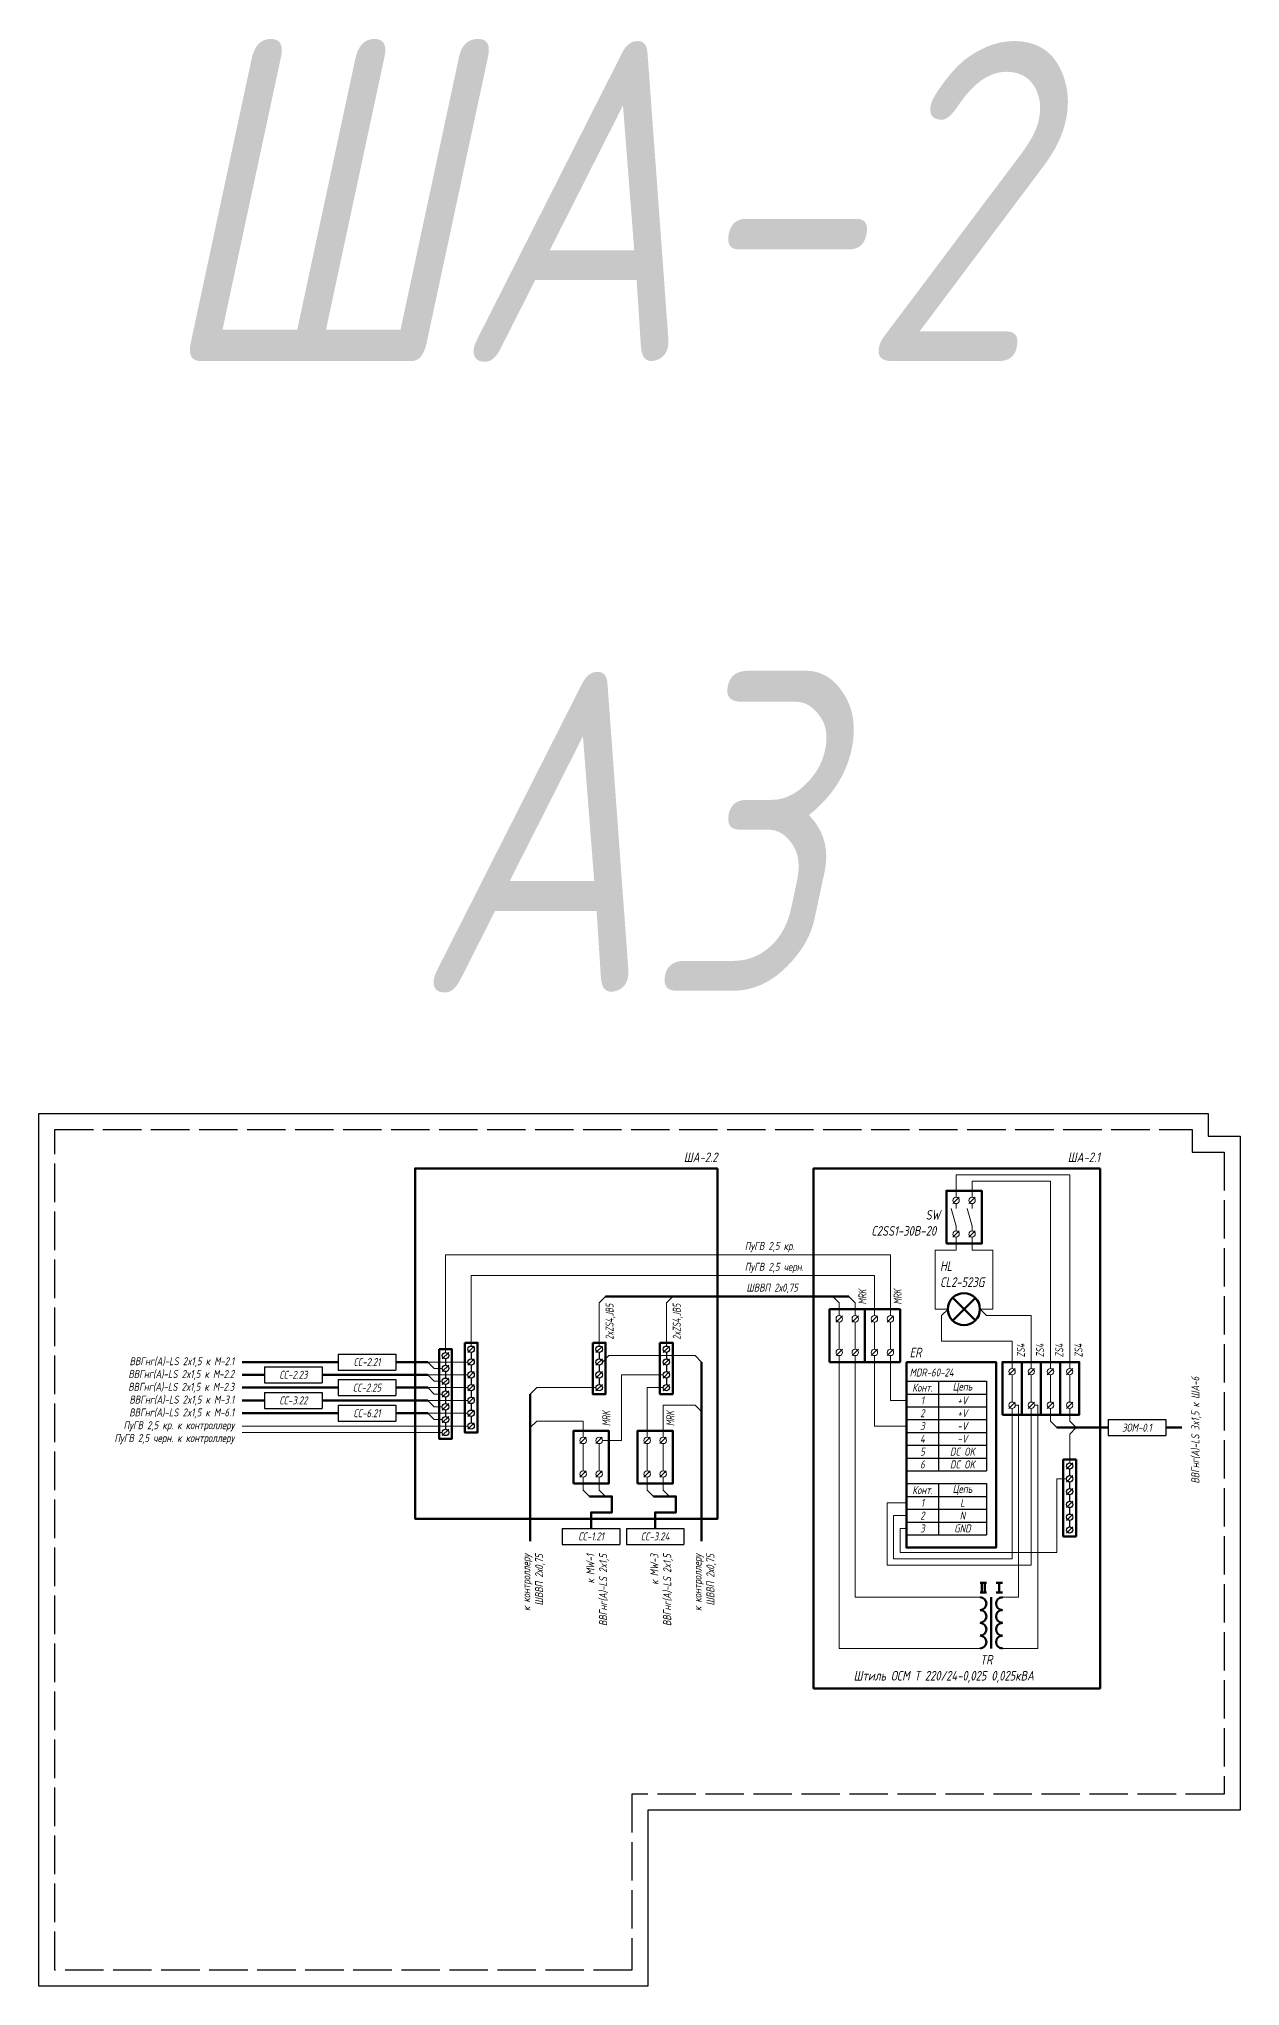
# Model space of a CAD drawing. Header units: millimetres. Extents: x 1708 to 7974, y -337 to 1827.
# Drawn here: x 5599 to 5974, y 1218 to 1827 of the extents above; entities that cross this region are included whole.
import ezdxf
from ezdxf.enums import TextEntityAlignment as Align

# ---------------------------------------------------------------- set-up
doc = ezdxf.new("R2010")
doc.units = ezdxf.units.MM
doc.linetypes.add('ACAD_ISO02W100', pattern=[15, 12, -3])
doc.layers.add('noprint', color=2, linetype='Continuous', plot=False)
doc.styles.add('textstyle16', font='isocpeui.ttf', dxfattribs={"width": 0.8})
doc.styles.add('textstyle17', font='isocpeui.ttf', dxfattribs={"width": 0.8})
doc.styles.add('textstyle377', font='isocpeui.ttf', dxfattribs={"width": 0.8})
doc.styles.add('textstyle378', font='isocpeui.ttf', dxfattribs={"width": 0.8})
doc.styles.add('textstyle379', font='isocpeui.ttf', dxfattribs={"width": 0.8})
doc.styles.add('textstyle381', font='isocpeui.ttf', dxfattribs={"width": 0.8})
doc.styles.add('textstyle382', font='isocpeui.ttf', dxfattribs={"width": 0.8})
doc.styles.add('textstyle383', font='isocpeui.ttf', dxfattribs={"width": 0.8})
doc.styles.add('textstyle385', font='isocpeui.ttf', dxfattribs={"width": 0.8})
doc.styles.add('textstyle386', font='isocpeui.ttf', dxfattribs={"width": 0.8})
doc.styles.add('textstyle387', font='isocpeui.ttf', dxfattribs={"width": 0.8})
doc.styles.add('textstyle388', font='isocpeui.ttf', dxfattribs={"width": 0.8})
doc.styles.add('textstyle389', font='isocpeui.ttf', dxfattribs={"width": 0.8})
doc.styles.add('textstyle390', font='isocpeui.ttf', dxfattribs={"width": 0.8})
doc.styles.add('textstyle391', font='isocpeui.ttf', dxfattribs={"width": 0.8})
doc.styles.add('textstyle392', font='isocpeui.ttf', dxfattribs={"width": 0.8})
doc.styles.add('ГОСТ-ISOCPEUR', font='isocpeui.ttf', dxfattribs={"width": 0.8})

# ---------------------------------------------------------------- blocks, each defined once
blk = doc.blocks.new('клемма проходная')
at = {"color": 0, "lineweight": 13}
for p, q in [((2, 12.5), (3.98, 14.48)), ((3, 12.5), (3, 4)), ((2, 2), (3.98, 3.98))]:
    blk.add_line(p, q, dxfattribs=at)
at = {"color": 0, "lineweight": 70}
blk.add_lwpolyline([(0, 0), (0, 16.5), (6, 16.5), (6, 0)], close=True, dxfattribs=at)
at = {"color": 0, "lineweight": 13}
for centre in [(3, 13.5), (3, 3)]:
    blk.add_circle(centre, 1, dxfattribs=at)
blk = doc.blocks.new('клемма проходная 2хур.')
at = {"color": 0, "lineweight": 13}
for p, q in [((2, 12.5), (3.98, 14.48)), ((3, 12.5), (3, 4)), ((7, 12.5), (8.98, 14.48)), ((8, 12.5), (8, 4)), ((2, 2), (3.98, 3.98)), ((7, 2), (8.98, 3.98))]:
    blk.add_line(p, q, dxfattribs=at)
at = {"color": 0, "lineweight": 70}
blk.add_lwpolyline([(0, 0), (0, 16.5), (11, 16.5), (11, 0)], close=True, dxfattribs=at)
at = {"color": 0, "lineweight": 13}
for centre in [(3, 13.5), (8, 13.5), (3, 3), (8, 3)]:
    blk.add_circle(centre, 1, dxfattribs=at)
blk = doc.blocks.new('трансформатор')
at = {"lineweight": 50}
for p, q in [((-3.5, 4.5), (-1.5, 4.5)), ((-3.5, 1.5), (-1.5, 1.5)), ((-2.5, 1.5), (-2.5, 4.5)), ((1.5, 4.5), (3.5, 4.5)), ((1.5, 1.5), (3.5, 1.5)), ((2, 1.5), (2, 4.5)), ((3, 1.5), (3, 4.5))]:
    blk.add_line(p, q, dxfattribs=at)
at = {"lineweight": 100}
blk.add_line((0, 0), (0, -16), dxfattribs=at)
at = {"lineweight": 50}
for centre, start, end in [((-3.5, -2), 270, 90), ((3.5, -2), 90, 270), ((-3.5, -6), 270, 90), ((3.5, -6), 90, 270), ((-3.5, -10), 270, 90), ((-3.5, -14), 270, 90), ((3.5, -10), 90, 270), ((3.5, -14), 90, 270)]:
    blk.add_arc(centre, 2, start, end, dxfattribs=at)
blk = doc.blocks.new('клемма на 6')
for p, q in [((1, -1), (3, -3)), ((3, -2), (5, -2)), ((5, -1), (7, -3)), ((7, -2), (9, -2)), ((9, -1), (11, -3)), ((11, -2), (13, -2)), ((13, -1), (15, -3)), ((15, -2), (17, -2)), ((17, -1), (19, -3)), ((19, -2), (21, -2)), ((21, -1), (23, -3))]:
    blk.add_line(p, q)
at = {"lineweight": 70}
blk.add_lwpolyline([(0, -4), (0, 0), (24, 0), (24, -4)], close=True, dxfattribs=at)
for centre in [(2, -2), (6, -2), (10, -2), (14, -2), (18, -2), (22, -2)]:
    blk.add_circle(centre, 1)
blk = doc.blocks.new('*T95')
at = {"color": 0, "linetype": 'ByBlock', "lineweight": -2, "transparency": 16777216}
for p, q in [((0, 0), (18, 0)), ((0, 0), (0, -5)), ((18, 0), (18, -5)), ((0, -5), (18, -5))]:
    blk.add_line(p, q, dxfattribs=at)
at = {"color": 0, "transparency": 16777216, "insert": (9, -2.5), "char_height": 2.5, "width": 17, "attachment_point": 5, "style": 'ГОСТ-ISOCPEUR'}
blk.add_mtext('{ЭОМ-0.1}', dxfattribs=at)
blk = doc.blocks.new('клемма на 4')
for p, q in [((3, 27), (1, 25)), ((2, 25), (2, 23)), ((3, 23), (1, 21)), ((3, 19), (1, 17)), ((2, 21), (2, 19)), ((3, 15), (1, 13)), ((2, 17), (2, 15))]:
    blk.add_line(p, q)
at = {"lineweight": 70}
blk.add_lwpolyline([(0, 28), (4, 28), (4, 12), (0, 12)], close=True, dxfattribs=at)
for centre in [(2, 26), (2, 22), (2, 18), (2, 14)]:
    blk.add_circle(centre, 1)
blk = doc.blocks.new('клемма на 7')
for p, q in [((3, -1), (1, -3)), ((3, -5), (1, -7)), ((2, -3), (2, -5)), ((3, -9), (1, -11)), ((2, -7), (2, -9)), ((2, -11), (2, -13)), ((3, -13), (1, -15)), ((3, -17), (1, -19)), ((2, -15), (2, -17)), ((3, -21), (1, -23)), ((2, -19), (2, -21)), ((2, -23), (2, -25)), ((3, -25), (1, -27))]:
    blk.add_line(p, q)
at = {"lineweight": 70}
blk.add_lwpolyline([(0, 0), (4, 0), (4, -28), (0, -28)], close=True, dxfattribs=at)
for centre in [(2, -2), (2, -6), (2, -10), (2, -14), (2, -18), (2, -22), (2, -26)]:
    blk.add_circle(centre, 1)
blk = doc.blocks.new('*T96')
at = {"color": 0, "linetype": 'ByBlock', "lineweight": -2, "transparency": 16777216}
for p, q in [((0, 0), (18, 0)), ((0, 0), (0, -5)), ((18, 0), (18, -5)), ((0, -5), (18, -5))]:
    blk.add_line(p, q, dxfattribs=at)
at = {"color": 0, "transparency": 16777216, "insert": (9, -2.5), "char_height": 2.5, "width": 17, "attachment_point": 5, "style": 'ГОСТ-ISOCPEUR'}
blk.add_mtext('СС-1.21', dxfattribs=at)
blk = doc.blocks.new('*T97')
at = {"color": 0, "linetype": 'ByBlock', "lineweight": -2, "transparency": 16777216}
for p, q in [((0, 0), (18, 0)), ((0, 0), (0, -5)), ((18, 0), (18, -5)), ((0, -5), (18, -5))]:
    blk.add_line(p, q, dxfattribs=at)
at = {"color": 0, "transparency": 16777216, "insert": (9, -2.5), "char_height": 2.5, "width": 17, "attachment_point": 5, "style": 'ГОСТ-ISOCPEUR'}
blk.add_mtext('СС-3.24', dxfattribs=at)
blk = doc.blocks.new('*T98')
at = {"color": 0, "linetype": 'ByBlock', "lineweight": -2, "transparency": 16777216}
for p, q in [((0, 0), (18, 0)), ((0, 0), (0, -5)), ((18, 0), (18, -5)), ((0, -5), (18, -5))]:
    blk.add_line(p, q, dxfattribs=at)
at = {"color": 0, "transparency": 16777216, "insert": (9, -2.5), "char_height": 2.5, "width": 17, "attachment_point": 5, "style": 'ГОСТ-ISOCPEUR'}
blk.add_mtext('СС-2.21', dxfattribs=at)
blk = doc.blocks.new('*T99')
at = {"color": 0, "linetype": 'ByBlock', "lineweight": -2, "transparency": 16777216}
for p, q in [((0, 0), (18, 0)), ((0, 0), (0, -5)), ((18, 0), (18, -5)), ((0, -5), (18, -5))]:
    blk.add_line(p, q, dxfattribs=at)
at = {"color": 0, "transparency": 16777216, "insert": (9, -2.5), "char_height": 2.5, "width": 17, "attachment_point": 5, "style": 'ГОСТ-ISOCPEUR'}
blk.add_mtext('СС-2.23', dxfattribs=at)
blk = doc.blocks.new('*T100')
at = {"color": 0, "linetype": 'ByBlock', "lineweight": -2, "transparency": 16777216}
for p, q in [((0, 0), (18, 0)), ((0, 0), (0, -5)), ((18, 0), (18, -5)), ((0, -5), (18, -5))]:
    blk.add_line(p, q, dxfattribs=at)
at = {"color": 0, "transparency": 16777216, "insert": (9, -2.5), "char_height": 2.5, "width": 17, "attachment_point": 5, "style": 'ГОСТ-ISOCPEUR'}
blk.add_mtext('СС-2.25', dxfattribs=at)
blk = doc.blocks.new('*T101')
at = {"color": 0, "linetype": 'ByBlock', "lineweight": -2, "transparency": 16777216}
for p, q in [((0, 0), (18, 0)), ((0, 0), (0, -5)), ((18, 0), (18, -5)), ((0, -5), (18, -5))]:
    blk.add_line(p, q, dxfattribs=at)
at = {"color": 0, "transparency": 16777216, "insert": (9, -2.5), "char_height": 2.5, "width": 17, "attachment_point": 5, "style": 'ГОСТ-ISOCPEUR'}
blk.add_mtext('СС-3.22', dxfattribs=at)
blk = doc.blocks.new('*T102')
at = {"color": 0, "linetype": 'ByBlock', "lineweight": -2, "transparency": 16777216}
for p, q in [((0, 0), (18, 0)), ((0, 0), (0, -5)), ((18, 0), (18, -5)), ((0, -5), (18, -5))]:
    blk.add_line(p, q, dxfattribs=at)
at = {"color": 0, "transparency": 16777216, "insert": (9, -2.5), "char_height": 2.5, "width": 17, "attachment_point": 5, "style": 'ГОСТ-ISOCPEUR'}
blk.add_mtext('СС-6.21', dxfattribs=at)

msp = doc.modelspace()

# ---------------------------------------------------------------- linework, layer by layer
at = {"lineweight": 13}
for p, q in [((5884.5, 1463), (5886.48, 1464.98)), ((5889.5, 1463), (5891.48, 1464.98)), ((5884.5, 1452.5), (5886.48, 1454.48)), ((5889.5, 1452.5), (5891.48, 1454.48))]:
    msp.add_line(p, q, dxfattribs=at)
at = {"lineweight": 50}
for p, q in [((5884.45, 1433.55), (5891.52, 1426.48)), ((5891.52, 1433.52), (5884.45, 1426.45)), ((5917, 1393), (5933, 1393)), ((5951, 1393), (5956, 1393))]:
    msp.add_line(p, q, dxfattribs=at)
at = {"color": 0, "lineweight": -2}
for p, q in [((5870, 1407.5), (5895, 1407.5)), ((5870, 1407.5), (5870, 1391.5)), ((5880, 1407.5), (5880, 1379.5)), ((5895, 1407.5), (5895, 1379.5)), ((5870, 1403.5), (5895, 1403.5)), ((5870, 1399.5), (5895, 1399.5)), ((5870, 1395.5), (5895, 1395.5)), ((5870, 1391.5), (5895, 1391.5)), ((5870, 1387.5), (5895, 1387.5)), ((5870, 1383.5), (5895, 1383.5)), ((5870, 1379.5), (5895, 1379.5)), ((5870, 1375.5), (5895, 1375.5)), ((5870, 1375.5), (5870, 1359.5)), ((5880, 1375.5), (5880, 1359.5)), ((5895, 1375.5), (5895, 1359.5)), ((5870, 1371.5), (5895, 1371.5)), ((5870, 1367.5), (5895, 1367.5)), ((5870, 1363.5), (5895, 1363.5)), ((5870, 1359.5), (5895, 1359.5))]:
    msp.add_line(p, q, dxfattribs=at)
at = {"lineweight": 100}
for points in [[(5811, 1474), (5716.5, 1474), (5716.5, 1364.5), (5811, 1364.5)], [(5930.5, 1474), (5841, 1474), (5841, 1311.5), (5930.5, 1311.5)]]:
    msp.add_lwpolyline(points, close=True, dxfattribs=at)
at = {"lineweight": 70}
for points in [[(5882.5, 1450.5), (5882.5, 1467), (5893.5, 1467), (5893.5, 1450.5)], [(5870, 1413.5), (5870, 1355.5), (5898, 1355.5), (5898, 1413.5)]]:
    msp.add_lwpolyline(points, close=True, dxfattribs=at)
at = {"lineweight": 13}
for points in [[(5921, 1411.5), (5921, 1472), (5885.5, 1472), (5885.5, 1465)], [(5890.5, 1465), (5890.5, 1470), (5915, 1470), (5915, 1411.5)], [(5885.5, 1454.5), (5885.5, 1456), (5884, 1461.5)], [(5885.5, 1463), (5885.5, 1461.5)], [(5890.5, 1454.5), (5890.5, 1456), (5889, 1461.5)], [(5890.5, 1463), (5890.5, 1461.5)], [(5885.5, 1452.5), (5885.5, 1448.5), (5879, 1448.5), (5879, 1430)], [(5890.5, 1452.5), (5890.5, 1448.5), (5897, 1448.5), (5897, 1430)], [(5865, 1428), (5865, 1447), (5726, 1447), (5726, 1416.5)], [(5860, 1428), (5860, 1440.5), (5734, 1440.5), (5734, 1418.5)], [(5774, 1418.5), (5774, 1432), (5776, 1434)], [(5795, 1418.5), (5795, 1432), (5797, 1434)], [(5849, 1428), (5849, 1432), (5847, 1434)], [(5854, 1428), (5854, 1432), (5852, 1434)], [(5879, 1430), (5883, 1430)], [(5883, 1430), (5881, 1428), (5881, 1420), (5903, 1420), (5903, 1411.5)], [(5897, 1430), (5893, 1430)], [(5893, 1430), (5895, 1428), (5909, 1428), (5909, 1411.5)], [(5733, 1413.5), (5720.5, 1413.5)], [(5725, 1411.5), (5722.5, 1411.5), (5720.5, 1413.5)], [(5775, 1413.5), (5777, 1415.5), (5804, 1415.5), (5806, 1413.5)], [(5849, 1415.5), (5849, 1324), (5893, 1324)], [(5893, 1340), (5854, 1340), (5854, 1415.5)], [(5870, 1393.5), (5860, 1393.5), (5860, 1415.5)], [(5870, 1401.5), (5865, 1401.5), (5865, 1415.5)], [(5733, 1409.5), (5720.5, 1409.5)], [(5725, 1407.5), (5722.5, 1407.5), (5720.5, 1409.5)], [(5733, 1405.5), (5720.5, 1405.5)], [(5725, 1403.5), (5722.5, 1403.5), (5720.5, 1405.5)], [(5773, 1405.5), (5754.5, 1405.5), (5752.5, 1403.5)], [(5794, 1409.5), (5781, 1409.5), (5781, 1389), (5775, 1389)], [(5789, 1390), (5789, 1405.5), (5794, 1405.5)], [(5733, 1401.5), (5720.5, 1401.5)], [(5725, 1399.5), (5722.5, 1399.5), (5720.5, 1401.5)], [(5794, 1390), (5794, 1400), (5804, 1400), (5806, 1398)], [(5910, 1400), (5911, 1400), (5911, 1324), (5900, 1324)], [(5904, 1400), (5905, 1400), (5905, 1340), (5900, 1340)], [(5733, 1393.5), (5662.5, 1393.5)], [(5733, 1397.5), (5720.5, 1397.5)], [(5725, 1395.5), (5722.5, 1395.5), (5720.5, 1397.5)], [(5769, 1390), (5769, 1395), (5754.5, 1395), (5752.5, 1393)], [(5909, 1399), (5909, 1350), (5864, 1350), (5864, 1369.5), (5870, 1369.5)], [(5903, 1399), (5903, 1352), (5866, 1352), (5866, 1365.5), (5870, 1365.5)], [(5915, 1399), (5915, 1395), (5917, 1393)], [(5921, 1399), (5921, 1395), (5923, 1393)], [(5725, 1391.5), (5662.5, 1391.5)], [(5921, 1382), (5921, 1391), (5923, 1393)], [(5769, 1377.5), (5769, 1373.5), (5771, 1371.5)], [(5774, 1377.5), (5774, 1373.5), (5776, 1371.5)], [(5789, 1377.5), (5789, 1373.5), (5791, 1371.5)], [(5794, 1377.5), (5794, 1373.5), (5796, 1371.5)], [(5870, 1361.5), (5868, 1361.5), (5868, 1354), (5917, 1354), (5917, 1377), (5920, 1377)]]:
    msp.add_lwpolyline(points, dxfattribs=at)
at = {"lineweight": 50}
for points in [[(5852, 1434), (5776, 1434)], [(5692.5, 1413.5), (5662.5, 1413.5)], [(5720.5, 1413.5), (5710.5, 1413.5)], [(5806, 1413.5), (5806, 1357.5)], [(5669.5, 1409.5), (5662.5, 1409.5)], [(5692.5, 1405.5), (5662.5, 1405.5)], [(5720.5, 1409.5), (5687.5, 1409.5)], [(5720.5, 1405.5), (5710.5, 1405.5)], [(5669.5, 1401.5), (5662.5, 1401.5)], [(5720.5, 1401.5), (5687.5, 1401.5)], [(5752.5, 1403.5), (5752.5, 1357.5)], [(5692.5, 1397.5), (5662.5, 1397.5)], [(5720.5, 1397.5), (5710.5, 1397.5)]]:
    msp.add_lwpolyline(points, dxfattribs=at)
at = {"lineweight": 50, "flags": 128}
for points in [[(5771, 1371.5), (5778, 1371.5), (5778, 1366.5), (5771.5, 1366.5), (5771.5, 1361.5)], [(5791, 1371.5), (5798, 1371.5), (5798, 1366.5), (5791.5, 1366.5), (5791.5, 1361.5)]]:
    msp.add_lwpolyline(points, dxfattribs=at)
at = {"lineweight": 13}
for centre in [(5885.5, 1464), (5890.5, 1464), (5885.5, 1453.5), (5890.5, 1453.5)]:
    msp.add_circle(centre, 1, dxfattribs=at)
at = {"lineweight": 50}
msp.add_circle((5887.96, 1430), 5, dxfattribs=at)
at = {"layer": 'noprint'}
msp.add_lwpolyline([(5599, 1491.12), (5964.21, 1491.12), (5964.21, 1484.12), (5974.21, 1484.12), (5974.21, 1273.5), (5789.21, 1273.5), (5789.21, 1218.5), (5599, 1218.5)], close=True, dxfattribs=at)
at = {"layer": 'noprint', "linetype": 'ACAD_ISO02W100'}
msp.add_lwpolyline([(5604, 1486.12), (5959.21, 1486.12), (5959.21, 1479.12), (5969.21, 1479.12), (5969.21, 1278.5), (5784.21, 1278.5), (5784.21, 1223.5), (5604, 1223.5)], close=True, dxfattribs=at)

# ---------------------------------------------------------------- block references
for name, p in [('клемма проходная 2хур.', (5846, 1413.5)), ('клемма проходная 2хур.', (5857, 1413.5)), ('клемма на 7', (5732, 1419.5)), ('клемма на 4', (5772, 1391.5)), ('клемма на 4', (5793, 1391.5)), ('*T99', (5669.5, 1412)), ('*T98', (5692.5, 1416)), ('клемма на 7', (5724, 1417.5)), ('клемма проходная', (5900, 1397)), ('клемма проходная', (5906, 1397)), ('клемма проходная', (5912, 1397)), ('клемма проходная', (5918, 1397)), ('*T100', (5692.5, 1408)), ('*T101', (5669.5, 1404)), ('*T102', (5692.5, 1400)), ('*T95', (5933, 1395.5)), ('клемма проходная 2хур.', (5766, 1375.5)), ('клемма проходная 2хур.', (5786, 1375.5)), ('*T96', (5762.5, 1361.5)), ('*T97', (5782.5, 1361.5))]:
    msp.add_blockref(name, p)
at = {"rotation": 90}
msp.add_blockref('клемма на 6', (5919, 1359), dxfattribs=at)
at = {"lineweight": 13, "xscale": -1}
msp.add_blockref('трансформатор', (5896.5, 1340), dxfattribs=at)

# ---------------------------------------------------------------- texts
at = {"style": 'textstyle17', "width": 0.8}
for s, p in [('ША-2.2', (5811, 1475.97)), ('ША-2.1', (5930.5, 1475.97))]:
    msp.add_text(s, height=3, dxfattribs=at).set_placement(p, align=Align.RIGHT)
at = {"width": 0.8}
for s, height, style, p in [('SW', 3, 'textstyle17', (5876, 1457.97)), ('C2SS1-30B-20 ', 3, 'textstyle17', (5859, 1452.97)), ('HL', 3, 'textstyle17', (5880.5, 1441.97)), ('CL2-523G', 3, 'textstyle17', (5880.5, 1436.97)), ('ER', 3, 'textstyle17', (5871, 1414.97)), ('MDR-60-24', 2.5, 'textstyle16', (5871, 1408.97)), ('TR', 3, 'textstyle17', (5893, 1318.97)), ('Штиль ОСМ Т 220/24-0,025 0,025кВА', 3, 'textstyle17', (5853.5, 1313.97))]:
    msp.add_text(s, height=height, dxfattribs=dict(at, style=style)).set_placement(p)
at = {"lineweight": 13, "style": 'ГОСТ-ISOCPEUR', "width": 0.8}
for s, p in [('ПуГВ 2,5 кр.', (5819.5, 1448.5)), ('ПуГВ 2,5 черн.', (5819.5, 1442)), ('ШВВП 2х0,75', (5820, 1435.5))]:
    msp.add_text(s, height=2.5, dxfattribs=at).set_placement(p)
at = {"style": 'ГОСТ-ISOCPEUR', "width": 0.6}
for s, p in [('2xZS4,JB5', (5778.5, 1420.5)), ('2xZS4,JB5', (5799.5, 1420.5)), ('MRK', (5857.5, 1431.5)), ('MRK', (5868.5, 1431.5)), ('ZS4', (5907, 1415)), ('ZS4', (5913, 1415)), ('ZS4', (5919, 1415)), ('ZS4', (5925, 1415)), ('MRK', (5777.5, 1393.5)), ('MRK', (5797.5, 1393.5))]:
    msp.add_text(s, height=2.5, rotation=90, dxfattribs=at).set_placement(p)
at = {"lineweight": 13, "style": 'ГОСТ-ISOCPEUR', "width": 0.8}
for s, p in [('ВВГнг(А)-LS 2x1,5 к M-2.1', (5660, 1412.5)), ('ВВГнг(А)-LS 2x1,5 к M-2.3', (5660, 1404.5)), ('ВВГнг(А)-LS 2x1,5 к M-2.2', (5660, 1408.5)), ('ВВГнг(А)-LS 2x1,5 к M-3.1', (5660, 1400.5)), ('ПуГВ 2,5 кр. к контроллеру', (5660, 1392.5)), ('ВВГнг(А)-LS 2x1,5 к M-6.1', (5660, 1396.5)), ('ПуГВ 2,5 черн. к контроллеру', (5660, 1388.5))]:
    msp.add_text(s, height=2.5, dxfattribs=at).set_placement(p, align=Align.RIGHT)
msp.add_text('ВВГнг(А)-LS 3x1,5 к ША-6', height=2.5, rotation=90, dxfattribs=at).set_placement((5961.5, 1375.5))
for s, p in [('к контроллеру', (5752.5, 1353.5)), ('ШВВП 2х0,75', (5756.5, 1353.5)), ('к MW-1', (5772.5, 1353.5)), ('ВВГнг(А)-LS 2x1,5', (5776.5, 1353.5)), ('к MW-3', (5792.5, 1353.5)), ('ВВГнг(А)-LS 2x1,5', (5796.5, 1353.5)), ('к контроллеру', (5806, 1353.5)), ('ШВВП 2х0,75', (5810, 1353.5))]:
    msp.add_text(s, height=2.5, rotation=90, dxfattribs=at).set_placement(p, align=Align.RIGHT)
at = {"char_height": 2.5, "attachment_point": 5}
for s, insert, width, style in [('Конт.', (5875, 1405.5), 10, 'textstyle377'), ('Цепь', (5887.5, 1405.5), 15, 'textstyle378'), ('1', (5875, 1401.5), 10, 'textstyle379'), ('+V', (5887.5, 1401.5), 15, 'textstyle382'), ('{3}', (5875, 1393.5), 10, 'textstyle383'), ('{2}', (5875, 1397.5), 10, 'textstyle381'), ('+V', (5887.5, 1397.5), 15, 'textstyle382'), ('-V', (5887.5, 1393.5), 15, 'textstyle382'), ('4', (5875, 1389.5), 10, 'textstyle381'), ('-V', (5887.5, 1389.5), 15, 'textstyle382'), ('5', (5875, 1385.5), 10, 'textstyle383'), ('6', (5875, 1381.5), 10, 'textstyle383'), ('DC OK', (5887.5, 1385.5), 15, 'textstyle382'), ('DC OK', (5887.5, 1381.5), 15, 'textstyle382'), ('Цепь', (5887.5, 1373.5), 15, 'textstyle386'), ('Конт.', (5875, 1373.5), 10, 'textstyle385'), ('1', (5875, 1369.5), 10, 'textstyle387'), ('L', (5887.5, 1369.5), 15, 'textstyle388'), ('{2}', (5875, 1365.5), 10, 'textstyle389'), ('N', (5887.5, 1365.5), 15, 'textstyle390'), ('{3}', (5875, 1361.5), 10, 'textstyle391'), ('GND', (5887.5, 1361.5), 15, 'textstyle392')]:
    msp.add_mtext(s, dxfattribs=dict(at, insert=insert, width=width, style=style))
at = {"layer": 'noprint', "style": 'ГОСТ-ISOCPEUR', "width": 0.8}
for s, p in [('ША-2', (5635.81, 1726.27)), ('А3', (5715.77, 1529.17))]:
    msp.add_text(s, height=100, dxfattribs=at).set_placement(p)

doc.saveas('drawing.dxf')
